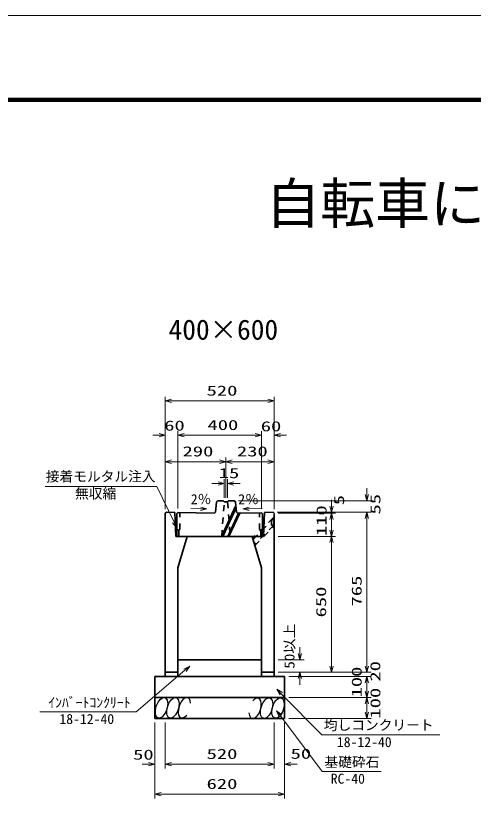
# Model space of a CAD drawing. Units: millimetres on the paper. Extents: x 0 to 841, y 0 to 594.
# Drawn here: x 242.3 to 351.7, y 406.9 to 594 of the extents above; entities that cross this region are included whole.
import ezdxf
from ezdxf.enums import TextEntityAlignment as Align

# ---------------------------------------------------------------- set-up
doc = ezdxf.new("R2010")
doc.units = ezdxf.units.MM
doc.linetypes.add('USER3', pattern=[3, 1.5, -1.5])
for name, color, linetype, lineweight in [('D-STR-DIM（寸法）', 7, 'Continuous', 13), ('D-STR-HTXT(均しCON-旗)', 7, 'Continuous', 13), ('D-STR-HTXT(基礎砕石-旗)', 7, 'Continuous', 13), ('D-STR-HTXT（旗上げ）', 7, 'Continuous', 13), ('D-STR-STRF(グリ)', 7, 'Continuous', 25), ('D-STR（構造物）', 1, 'Continuous', 35), ('D-TTL-LINE（区切線）', 7, 'Continuous', 18), ('D-TTL（外枠）', 2, 'Continuous', 140)]:
    doc.layers.add(name, color=color, linetype=linetype, lineweight=lineweight)
doc.layers.add('D-STR-TXT(文字)', color=7, linetype='Continuous')
doc.styles.add('ＭＳ ゴシック', font='')
doc.styles.get('ＭＳ ゴシック').set_extended_font_data('MS Gothic')

# ---------------------------------------------------------------- blocks, each defined once
blk = doc.blocks.new('_Open30')
at = {"color": 7, "linetype": 'Continuous', "lineweight": 13}
for p, q in [((-1, 0.2679), (0, 0)), ((0, 0), (-1, -0.2679)), ((0, 0), (-1, 0))]:
    blk.add_line(p, q, dxfattribs=at)

msp = doc.modelspace()

# ---------------------------------------------------------------- linework, layer by layer
at = {"layer": 'D-STR-DIM（寸法）'}
for p, q in [((278.102, 494.7), (278.102, 502.908)), ((279.602, 501.908), (302.602, 501.908)), ((304.102, 494.7), (304.102, 502.908)), ((278.102, 476.047), (278.102, 494.7)), ((281.102, 476.237), (281.102, 494.7)), ((281.102, 476.237), (281.102, 494.7)), ((301.102, 476.237), (301.102, 494.7)), ((301.102, 476.237), (301.102, 494.7)), ((304.102, 476.044), (304.102, 494.7)), ((276.602, 493.7), (275.102, 493.7)), ((282.602, 493.7), (284.102, 493.7)), ((282.602, 493.7), (299.602, 493.7)), ((299.602, 493.7), (298.102, 493.7)), ((305.602, 493.7), (307.102, 493.7)), ((278.102, 476.047), (278.102, 488.392)), ((292.596, 478.777), (292.596, 488.392)), ((292.596, 478.777), (292.596, 488.392)), ((304.102, 476.047), (304.102, 488.392)), ((279.602, 487.392), (291.096, 487.392)), ((294.096, 487.392), (302.602, 487.392)), ((292.203, 478.777), (292.203, 483.192)), ((292.99, 478.777), (292.99, 483.192)), ((290.703, 482.192), (289.203, 482.192)), ((294.49, 482.192), (295.99, 482.192)), ((326.305, 479.559), (326.305, 481.059)), ((295.602, 478.059), (327.305, 478.059)), ((317.807, 476.792), (317.807, 478.292)), ((284.186, 476.202), (286.548, 476.155)), ((301.29, 476.176), (298.174, 476.124)), ((304.852, 475.292), (318.807, 475.292)), ((304.852, 475.292), (327.305, 475.292)), ((305.852, 475.292), (327.305, 475.292)), ((305.048, 475.049), (318.807, 475.049)), ((305.1, 475.049), (318.807, 475.049)), ((317.807, 471.044), (317.807, 473.549)), ((317.807, 473.549), (317.807, 472.049)), ((326.305, 438.544), (326.305, 473.792)), ((326.305, 473.792), (326.305, 472.292)), ((305.102, 469.544), (318.807, 469.544)), ((305.102, 469.544), (318.807, 469.544)), ((317.807, 438.544), (317.807, 468.044)), ((310.291, 441.544), (310.291, 443.044)), ((305.102, 440.044), (311.291, 440.044)), ((326.305, 438.544), (326.305, 440.044)), ((305.102, 437.044), (327.305, 437.044)), ((305.102, 437.044), (318.807, 437.044)), ((305.102, 437.044), (327.305, 437.044)), ((305.102, 437.044), (311.291, 437.044)), ((307.602, 436.044), (327.305, 436.044)), ((307.602, 436.044), (327.305, 436.044)), ((310.291, 435.544), (310.291, 434.044)), ((326.305, 432.544), (326.305, 434.544)), ((326.305, 434.544), (326.305, 433.044)), ((307.602, 431.044), (327.305, 431.044)), ((307.602, 431.044), (327.305, 431.044)), ((326.305, 427.544), (326.305, 429.544)), ((275.602, 425.044), (275.602, 414.077)), ((278.102, 425.044), (278.102, 414.077)), ((278.102, 425.044), (278.102, 414.077)), ((304.102, 425.044), (304.102, 414.077)), ((306.602, 425.044), (306.602, 414.077)), ((307.602, 426.044), (327.305, 426.044)), ((275.602, 424.044), (275.602, 406.92)), ((304.102, 424.044), (304.102, 414.077)), ((306.602, 424.044), (306.602, 406.92)), ((274.102, 415.077), (272.602, 415.077)), ((279.602, 415.077), (302.602, 415.077)), ((279.602, 415.077), (281.102, 415.077)), ((302.602, 415.077), (301.102, 415.077)), ((308.102, 415.077), (309.602, 415.077)), ((277.102, 407.92), (305.102, 407.92))]:
    msp.add_line(p, q, dxfattribs=at)
at = {"layer": 'D-STR-HTXT(均しCON-旗)'}
for points in [[(248.11, 427.613), (271.144, 427.613), (282.801, 437.524)], [(343.75, 422.096), (315.543, 422.096), (305.82, 431.913)]]:
    msp.add_lwpolyline(points, dxfattribs=at)
at = {"layer": 'D-STR-HTXT(基礎砕石-旗)'}
msp.add_lwpolyline([(329.724, 413.347), (315.62, 413.347), (305.616, 426.673)], dxfattribs=at)
at = {"layer": 'D-STR-HTXT（旗上げ）'}
msp.add_lwpolyline([(249.383, 481.433), (276.103, 481.433), (280.197, 472.923)], dxfattribs=at)
at = {"layer": 'D-STR-STRF(グリ)'}
for centre, major_axis in [((277.197, 428.567), (0.79, 2.421)), ((279.918, 428.567), (0.79, 2.421)), ((302.307, 428.486), (-0.771, -2.427)), ((305.028, 428.508), (-0.771, -2.427))]:
    msp.add_ellipse(centre, major_axis=major_axis, ratio=0.5139, dxfattribs=at)
for centre, major_axis in [((282.659, 428.567), (0.79, 2.421)), ((299.566, 428.465), (-0.771, -2.427))]:
    msp.add_ellipse(centre, major_axis=major_axis, ratio=0.5139, start_param=5.3575563, end_param=10.3750652, dxfattribs=at)
at = {"layer": 'D-STR（構造物）'}
for p, q in [((290.331, 477.815), (290.123, 475.318)), ((292.99, 477.777), (292.203, 477.777)), ((292.99, 477.777), (292.203, 477.777)), ((278.352, 475.292), (278.102, 475.047)), ((280.352, 475.252), (278.352, 475.292)), ((280.602, 469.544), (280.352, 475.252)), ((281.102, 475.249), (280.852, 475.004)), ((281.102, 475.249), (289.852, 475.074)), ((290.123, 475.318), (289.852, 475.074)), ((294.963, 476.882), (291.541, 469.544)), ((291.814, 469.544), (295.004, 476.386)), ((301.602, 469.544), (301.852, 475.252)), ((301.852, 475.252), (303.852, 475.292)), ((303.852, 475.292), (304.102, 475.047)), ((278.102, 475.047), (278.102, 437.044)), ((280.852, 475.004), (280.852, 469.544)), ((293.051, 469.544), (295.632, 475.079)), ((295.884, 475.084), (293.3, 469.544)), ((301.352, 474.944), (301.352, 469.544)), ((304.102, 475.044), (304.102, 437.044)), ((301.602, 469.544), (280.602, 469.544)), ((280.652, 469.544), (301.552, 469.544)), ((280.852, 469.544), (301.352, 469.544)), ((281.102, 462.044), (283.352, 469.544)), ((301.102, 462.044), (298.852, 469.544)), ((281.102, 462.044), (281.102, 437.044)), ((301.102, 462.044), (301.102, 437.044)), ((281.102, 440.044), (301.102, 440.044)), ((275.602, 436.044), (306.602, 436.044)), ((275.602, 436.044), (275.602, 426.044)), ((278.102, 437.044), (281.102, 437.044)), ((278.102, 437.044), (278.102, 436.044)), ((281.102, 437.044), (281.102, 436.044)), ((304.102, 437.044), (301.102, 437.044)), ((301.102, 437.044), (301.102, 436.044)), ((304.102, 437.044), (304.102, 436.044)), ((306.602, 436.044), (306.602, 426.044)), ((275.602, 431.044), (306.602, 431.044)), ((275.602, 426.044), (306.602, 426.044))]:
    msp.add_line(p, q, dxfattribs=at)
at = {"layer": 'D-STR（構造物）', "linetype": 'USER3'}
for p, q in [((291.58, 469.544), (292.203, 477.777)), ((292.99, 477.777), (293.613, 469.544)), ((281.597, 471.149), (281.61, 475.239)), ((303.852, 473.949), (298.989, 469.086)), ((299.07, 468.817), (304.027, 473.775)), ((300.608, 471.149), (300.596, 475.179)), ((304.027, 473.775), (303.78, 474.022)), ((304.027, 471.844), (304.027, 473.775)), ((304.027, 472.189), (299.436, 467.598)), ((299.51, 467.352), (304.027, 471.869)), ((303.527, 472.189), (303.527, 473.275)), ((304.027, 472.189), (303.527, 472.189)), ((303.78, 471.597), (304.027, 471.844)), ((280.852, 471.191), (281.303, 471.044)), ((300.902, 471.044), (300.607, 471.148)), ((301.352, 471.191), (300.902, 471.044)), ((300.902, 471.044), (300.902, 469.544))]:
    msp.add_line(p, q, dxfattribs=at)
at = {"layer": 'D-STR（構造物）'}
for points in [[(292.203, 477.777), (291.972, 478.032), (290.602, 478.059), (290.331, 477.815)], [(295.352, 475.074), (295.081, 475.318), (294.873, 477.815), (294.602, 478.059), (293.221, 478.032), (292.99, 477.777)], [(301.352, 474.944), (301.102, 475.189), (295.352, 475.074)]]:
    msp.add_lwpolyline(points, dxfattribs=at)
at = {"layer": 'D-STR（構造物）', "linetype": 'USER3'}
msp.add_lwpolyline([(281.303, 469.544), (281.303, 471.044), (281.601, 471.149)], dxfattribs=at)
at = {"layer": 'D-TTL-LINE（区切線）'}
msp.add_line((841, 594), (0, 594), dxfattribs=at)
at = {"layer": 'D-TTL（外枠）'}
msp.add_line((820.9, 573.9), (20.1, 573.9), dxfattribs=at)

# ---------------------------------------------------------------- block references
at = {"layer": 'D-STR-DIM（寸法）', "xscale": 1.5, "yscale": 1.5}
for p, rotation in [((278.102, 501.908), 180), ((281.102, 493.7), 180), ((281.102, 493.7), 180), ((304.102, 493.7), 180), ((278.102, 487.392), 180), ((292.596, 487.392), 180), ((292.99, 482.192), 180), ((326.305, 478.059), 270), ((288.048, 476.125), 358.85424), ((296.674, 476.099), 180.95838), ((317.807, 475.292), 270), ((326.305, 475.292), 90), ((326.305, 475.292), 90), ((317.807, 475.049), 90), ((317.807, 475.049), 90), ((317.807, 469.544), 270), ((317.807, 469.544), 90), ((310.291, 440.044), 270), ((317.807, 437.044), 270), ((326.305, 437.044), 270), ((326.305, 437.044), 270), ((310.291, 437.044), 90), ((326.305, 436.044), 90), ((326.305, 436.044), 90), ((326.305, 431.044), 270), ((326.305, 431.044), 90), ((326.305, 426.044), 270), ((278.102, 415.077), 180), ((278.102, 415.077), 180), ((306.602, 415.077), 180), ((275.602, 407.92), 180)]:
    msp.add_blockref('_Open30', p, dxfattribs=dict(at, rotation=rotation))
for p in [(304.102, 501.908), (278.102, 493.7), (301.102, 493.7), (301.102, 493.7), (292.596, 487.392), (304.102, 487.392), (292.203, 482.192), (275.602, 415.077), (304.102, 415.077), (304.102, 415.077), (306.602, 407.92)]:
    msp.add_blockref('_Open30', p, dxfattribs=at)
at = {"layer": 'D-STR-HTXT(均しCON-旗)', "xscale": 1.5, "yscale": 1.5}
for p, rotation in [((283.944, 438.496), 40.37163), ((304.764, 432.979), 134.72505)]:
    msp.add_blockref('_Open30', p, dxfattribs=dict(at, rotation=rotation))
at = {"layer": 'D-STR-HTXT(基礎砕石-旗)', "xscale": 1.5, "yscale": 1.5, "rotation": 126.89552}
msp.add_blockref('_Open30', (304.716, 427.873), dxfattribs=at)
at = {"layer": 'D-STR-HTXT（旗上げ）', "xscale": 1.5, "yscale": 1.5, "rotation": 295.69073}
msp.add_blockref('_Open30', (280.848, 471.571), dxfattribs=at)

# ---------------------------------------------------------------- texts
at = {"layer": 'D-STR-DIM（寸法）', "style": 'ＭＳ ゴシック', "width": 1.5}
for s, p in [('520', (287.977, 502.446)), ('60', (277.838, 494.093)), ('400', (288.186, 494.237)), ('60', (300.922, 493.923)), ('290', (282.224, 487.93)), ('230', (295.224, 487.93)), ('15', (290.884, 482.73)), ('50', (270.405, 415.444)), ('520', (287.977, 415.614)), ('50', (308.054, 415.652)), ('620', (287.977, 408.457))]:
    msp.add_text(s, height=2.405, dxfattribs=at).set_placement(p, align=Align.BOTTOM_LEFT)
at = {"layer": 'D-STR-DIM（寸法）', "style": 'ＭＳ ゴシック'}
for rotation, p in [(0.01, (284.194, 476.501)), (359.99, (295.536, 476.489))]:
    msp.add_text('2％', height=2.405, rotation=rotation, dxfattribs=at).set_placement(p, align=Align.BOTTOM_LEFT)
for s, width, p in [('5', 1.5, (321.571, 476.978)), ('55', 1.5, (330.245, 474.77)), ('110', 1.5, (317.363, 469.602)), ('765', 1.5, (325.768, 452.788)), ('650', 1.5, (317.27, 450.169)), ('50以上', 1.1, (309.71, 437.907)), ('100', 1.5, (325.768, 431.044)), ('20', 1.5, (330.219, 434.825)), ('100', 1.5, (330.24, 425.989))]:
    msp.add_text(s, height=2.405, rotation=90, dxfattribs=dict(at, width=width)).set_placement(p, align=Align.BOTTOM_LEFT)
at = {"layer": 'D-STR-HTXT(均しCON-旗)', "style": 'ＭＳ ゴシック'}
for s, p in [('ｲﾝﾊﾞｰﾄｺﾝｸﾘｰﾄ', (250.12, 427.897)), ('18-12-40', (252.782, 423.963)), ('均しコンクリート', (315.991, 422.508)), ('18-12-40', (319.124, 418.447))]:
    msp.add_text(s, height=2.405, dxfattribs=at).set_placement(p, align=Align.BOTTOM_LEFT)
at = {"layer": 'D-STR-HTXT(基礎砕石-旗)', "style": 'ＭＳ ゴシック'}
for s, p in [('基礎砕石', (316.156, 413.683)), ('RC-40', (317.644, 409.697))]:
    msp.add_text(s, height=2.405, dxfattribs=at).set_placement(p, align=Align.BOTTOM_LEFT)
at = {"layer": 'D-STR-HTXT（旗上げ）', "style": 'ＭＳ ゴシック'}
for s, p in [('接着モルタル注入', (249.528, 481.936)), ('無収縮', (256.532, 477.859))]:
    msp.add_text(s, height=2.405, dxfattribs=at).set_placement(p, align=Align.BOTTOM_LEFT)
at = {"layer": 'D-STR-TXT(文字)', "style": 'ＭＳ ゴシック'}
for s, height, p in [('自転車に優しい側溝 可変ﾀｲﾌﾟ 標準図', 9.621, (302.027, 541.419)), ('400×600', 4.811, (278.887, 515.111))]:
    msp.add_text(s, height=height, dxfattribs=at).set_placement(p, align=Align.BOTTOM_LEFT)

doc.saveas('drawing.dxf')
